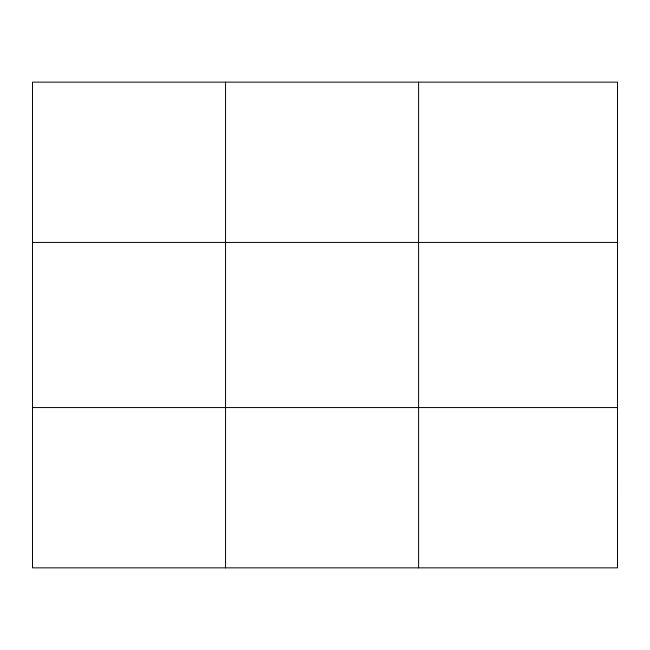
<?xml version="1.0" encoding="UTF-8"?>
<svg xmlns="http://www.w3.org/2000/svg" width="650" height="650" viewBox="0 0 650 650"><rect width="100%" height="100%" fill="white"/><g stroke="black" fill="none" stroke-linecap="round" stroke-linejoin="round"><path stroke-width="0.97" d="M225.55 567.856L225.55 82.144M418.6 567.856L418.6 82.144M32.5 242.434L617.5 242.434M32.5 407.566L617.5 407.566M617.5 487.711L617.5 567.856L32.5 567.856L32.5 82.144L617.5 82.144L617.5 487.711"/></g></svg>
